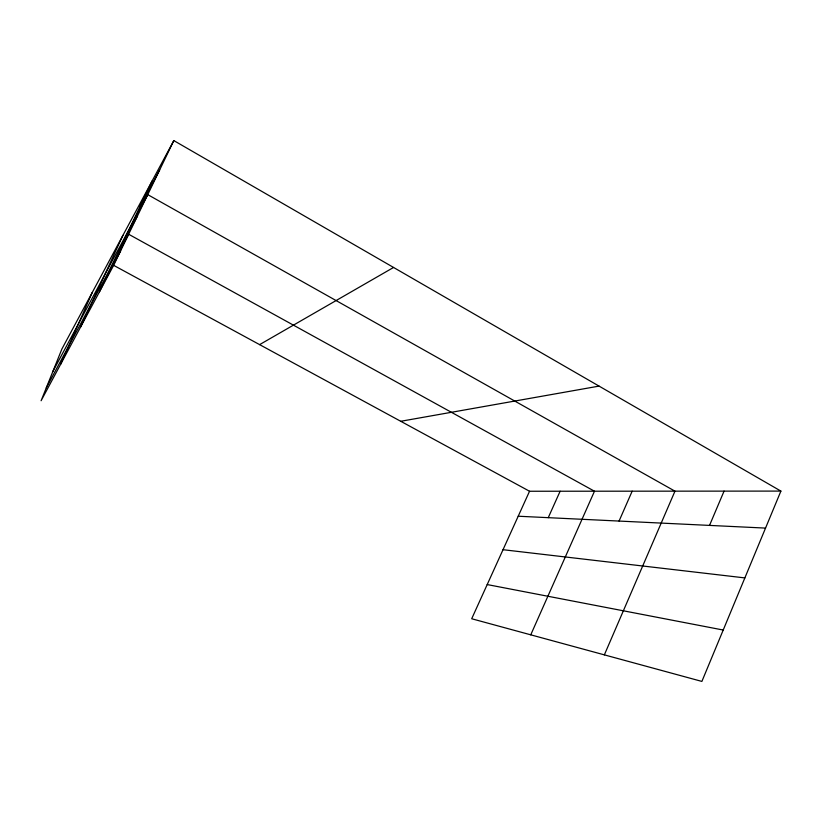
<?xml version="1.0" encoding="UTF-8"?>
<svg xmlns="http://www.w3.org/2000/svg" width="822" height="822" viewBox="0 0 822 822"><rect width="100%" height="100%" fill="white"/><g stroke="black" fill="none" stroke-linecap="round" stroke-linejoin="round"><path stroke-width="1.23" d="M780.9 491.094L701.885 681.417L471.694 618.75L529.543 491.248L780.9 491.094L173.812 140.583L61.927 348.939L41.1 400.735L113.652 265.342L173.812 140.583M709.53 525.402L724.059 491.135M604.355 654.867L674.975 491.166L147.755 194.629L52.844 371.523M619.069 521.066L632.159 491.186M60.581 364.382L92.239 292.509M530.755 634.831L594.481 491.217L128.653 234.249L46.248 387.943M548.253 517.665L560.121 491.237M80.422 327.351L122.899 235.39M99.462 291.82L152.142 180.943M139.761 207L159.694 169.856M120.331 247.895L137.521 215.857M105.596 278.915L120.67 250.792M259.608 344.634L393.553 267.458M400.735 421.285L599.053 386.104M518.209 516.226L765.539 528.094M503.023 549.702L744.855 577.907M487.21 584.565L723.216 630.032M113.652 265.342L529.543 491.248"/></g></svg>
